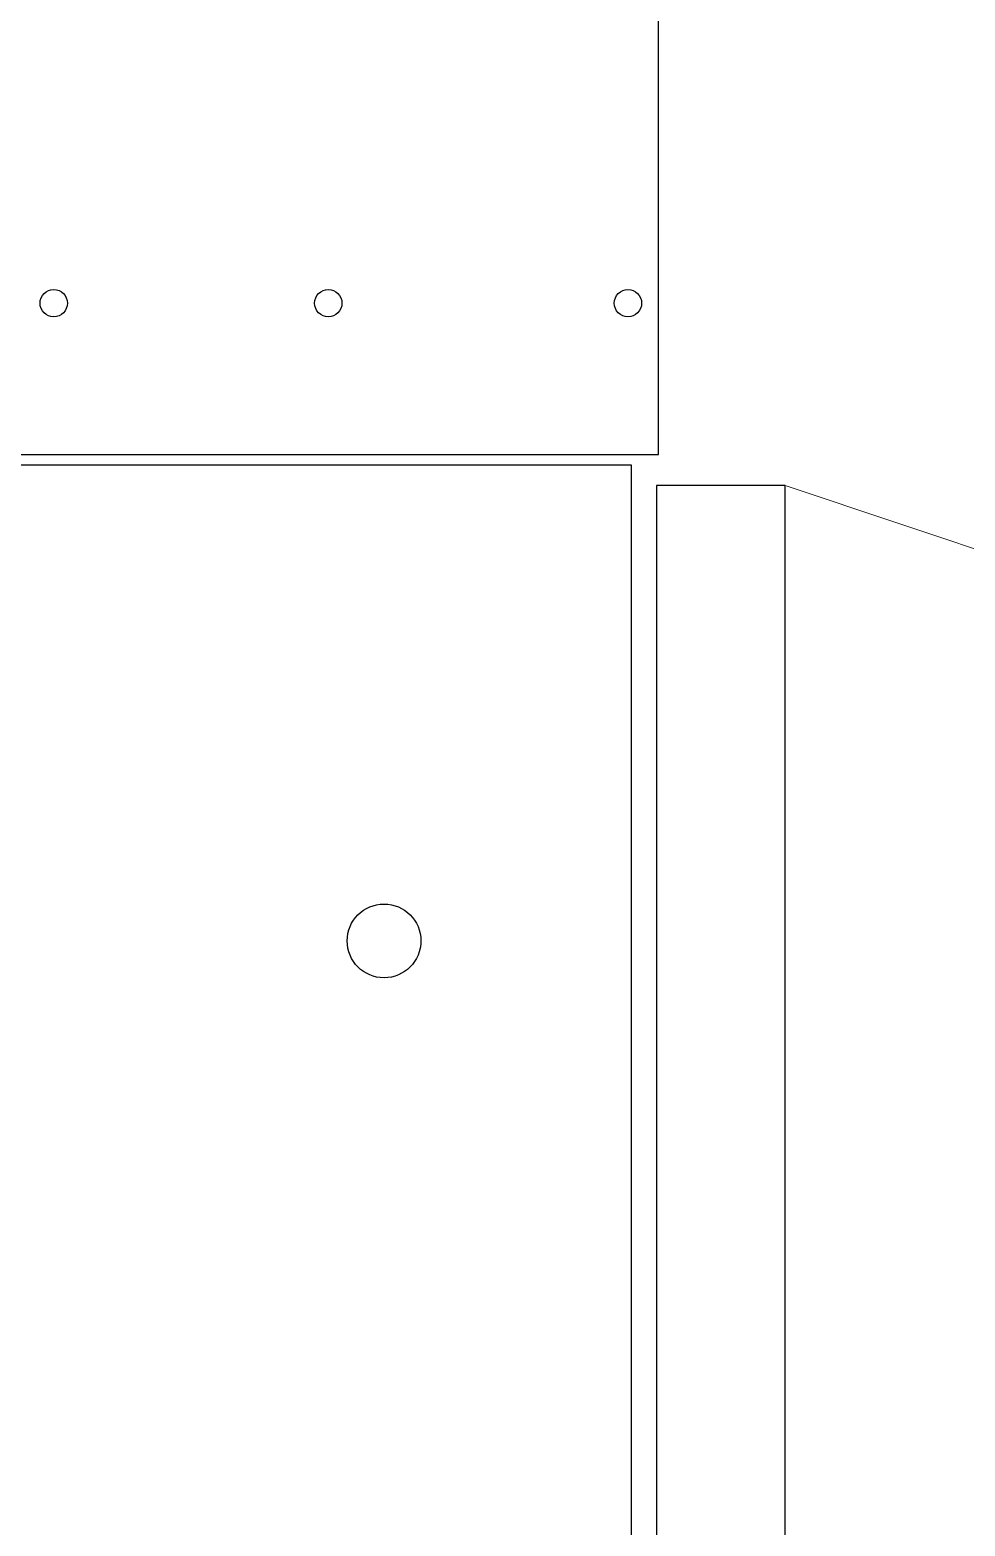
# Model space of a CAD drawing. Header units: inches. Extents: x 5 to 1823, y 18 to 726.
# Drawn here: x 1394.12 to 1405.89, y 480.77 to 499.6 of the extents above; entities that cross this region are included whole.
import ezdxf

# ---------------------------------------------------------------- set-up
doc = ezdxf.new("R2010")
doc.units = ezdxf.units.IN
doc.header["$MEASUREMENT"] = 0
doc.layers.get('0').update_dxf_attribs({"true_color": 0x7fbfff})
doc.layers.add('ESTRUTURA DISJUNTOR', color=1, linetype='Continuous')
doc.layers.add('PDF_ENIT-EL00132', color=7, linetype='Continuous', true_color=0x00dddd)

msp = doc.modelspace()

# ---------------------------------------------------------------- linework, layer by layer
at = {"color": 1}
for points in [[(1382.93, 494.254), (1402.027, 494.254), (1402.027, 500.4), (1382.93, 500.4)], [(1383.41, 494.124), (1401.685, 494.124), (1401.685, 479.772), (1383.41, 479.772)]]:
    msp.add_lwpolyline(points, close=True, dxfattribs=at)
for centre, radius in [((1394.417, 496.158), 0.172), ((1397.873, 496.158), 0.172), ((1401.644, 496.158), 0.172), ((1398.574, 488.134), 0.464)]:
    msp.add_circle(centre, radius, dxfattribs=at)
at = {"layer": 'ESTRUTURA DISJUNTOR'}
msp.add_lwpolyline([(1403.621, 493.864), (1402.001, 493.864), (1402.001, 460.08), (1403.621, 460.08)], close=True, dxfattribs=at)
at = {"layer": 'PDF_ENIT-EL00132', "lineweight": 5}
msp.add_lwpolyline([(1408.013, 492.394), (1403.621, 493.864)], dxfattribs=at)

doc.saveas('drawing.dxf')
